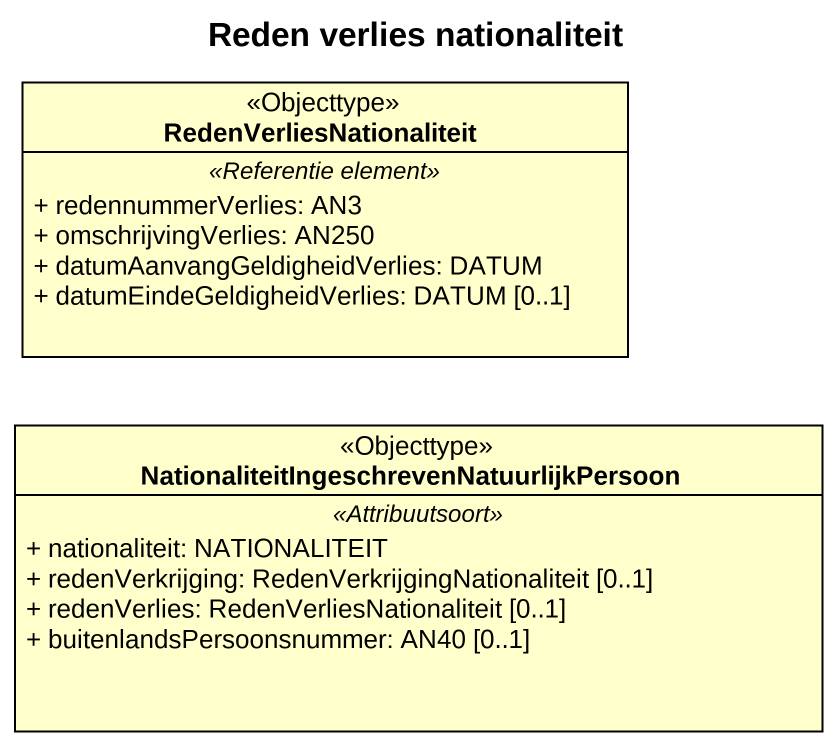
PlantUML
@startuml
title Reden verlies nationaliteit
hide circle
hide empty members
skinparam classAttributeIconSize 0
class RedenVerliesNationaliteit <<Objecttype>> {
  .. <<Referentie element>> ..
  + redennummerVerlies: AN3
  + omschrijvingVerlies: AN250
  + datumAanvangGeldigheidVerlies: DATUM
  + datumEindeGeldigheidVerlies: DATUM [0..1]
}
class "NationaliteitIngeschrevenNatuurlijkPersoon" as NationaliteitIngeschrevenNat <<Objecttype>> {
  .. <<Attribuutsoort>> ..
  + nationaliteit: NATIONALITEIT
  + redenVerkrijging: RedenVerkrijgingNationaliteit [0..1]
  + redenVerlies: RedenVerliesNationaliteit [0..1]
  + buitenlandsPersoonsnummer: AN40 [0..1]
}
@enduml
